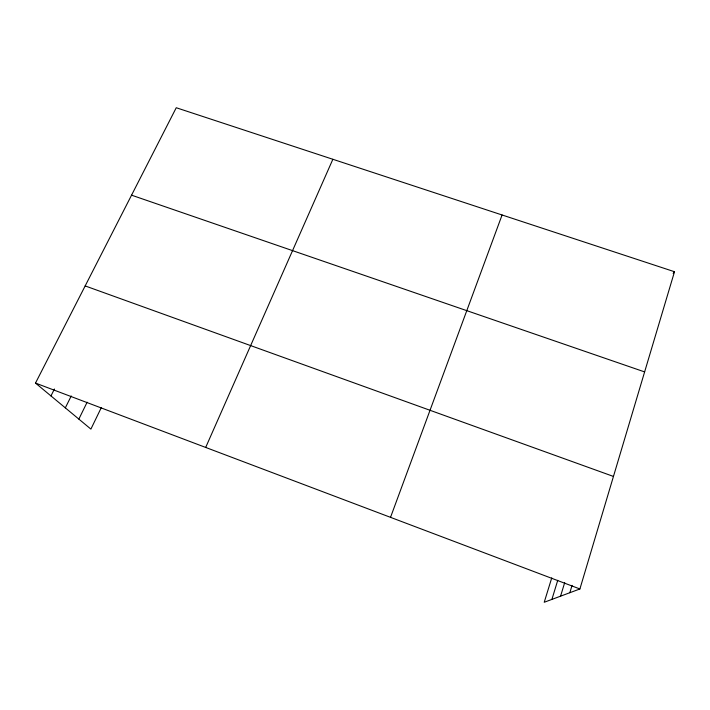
<?xml version="1.0" encoding="UTF-8"?>
<svg xmlns="http://www.w3.org/2000/svg" width="710" height="710" viewBox="0 0 710 710"><rect width="100%" height="100%" fill="white"/><g stroke="black" fill="none" stroke-linecap="round" stroke-linejoin="round"><path stroke-width="1.06" d="M551.75 577.887L544.224 602.266L579.901 588.963L674.5 271.726L176.249 107.734L35.5 383.08L90.898 429.106L101.335 407.54M569.846 592.708L572.056 585.359M560.572 596.169L564.69 582.617M551.901 599.4L557.74 580.336M390.527 517.341L502.085 214.979M205.687 447.442L332.866 159.28M78.854 419.104L87.135 402.197M65.329 407.859L71.231 395.976M50.96 395.931L54.448 389.009M673.178 273.465L674.5 271.726M131.554 195.17L644.627 371.916M85.164 285.917L613.458 476.437M35.5 383.08L579.901 588.963"/></g></svg>
